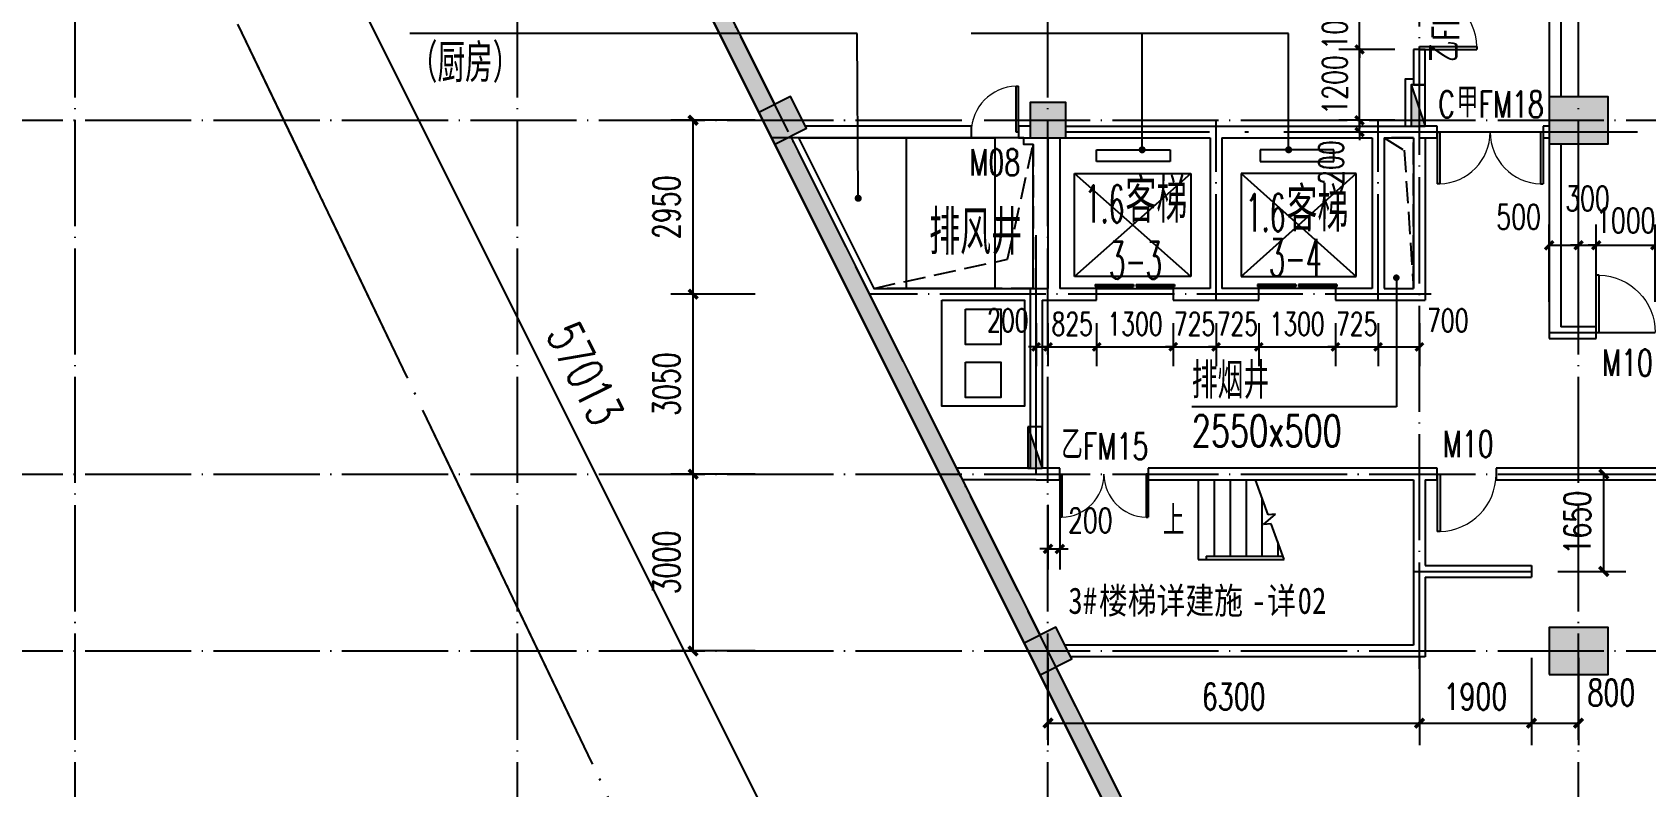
# Model space of a CAD drawing. Extents: x 246015 to 608740, y -108003 to 88400.
# Drawn here: x 299127 to 326492, y -31763 to -18969 of the extents above; entities that cross this region are included whole.
import ezdxf

# ---------------------------------------------------------------- set-up
doc = ezdxf.new("R2010")
doc.units = 0
doc.header["$LTSCALE"] = 3000
doc.header["$MEASUREMENT"] = 0
doc.header["$PDMODE"] = 1
doc.linetypes.add('DASH', pattern=[0.35, 0.25, -0.1])
doc.linetypes.add('DOTE', pattern=[2.42, 2, -0.2, 0.02, -0.2])
doc.layers.get('0').update_dxf_attribs({"linetype": 'CONTINUOUS'})
doc.layers.get('DEFPOINTS').update_dxf_attribs({"linetype": 'CONTINUOUS'})
for name, color, linetype in [('column', 9, 'CONTINUOUS'), ('DIM_LEAD', 3, 'CONTINUOUS'), ('DIM_SYMB', 3, 'CONTINUOUS'), ('dote', 1, 'DOTE'), ('PUB_DIM', 3, 'CONTINUOUS'), ('PUB_HATCH', 8, 'CONTINUOUS'), ('PUB_TEXT', 7, 'CONTINUOUS'), ('stair', 2, 'CONTINUOUS'), ('WALL', 9, 'CONTINUOUS'), ('WALL-1', 31, 'CONTINUOUS'), ('WINDOW', 4, 'CONTINUOUS'), ('WINDOW_TEXT', 7, 'CONTINUOUS'), ('楼板洞口', 4, 'CONTINUOUS'), ('消火栓', 6, 'CONTINUOUS'), ('集水坑', 2, 'CONTINUOUS')]:
    doc.layers.add(name, color=color, linetype=linetype)
doc.layers.add('红线', color=7, linetype='CONTINUOUS', true_color=0xe0150b)
doc.styles.add('-黑体', font='simhei.ttf', dxfattribs={"width": 0.8})
doc.styles.add('_TCH_DIM', font='SIMPLEX', dxfattribs={"bigfont": 'GBCBIG'})
doc.styles.add('_TCH_WINDOW', font='SIMPLEX', dxfattribs={"bigfont": 'GBCBIG'})
doc.styles.add('DIM_FONT', font='simplex.shx', dxfattribs={"width": 0.7, "bigfont": 'hztxt.shx'})
doc.dimstyles.new('DIMN130', dxfattribs={"dimscale": 1.3, "dimtxt": 300, "dimasz": 100, "dimexe": 250, "dimexo": 300, "dimgap": 150, "dimtad": 1, "dimdec": 0, "dimzin": 0, "dimdsep": 46, "dimtxsty": 'DIM_FONT', "dimblk": 'ARCHTICK', "dimcen": 0.09, "dimclrt": 7, "dimazin": 2, "dimtfac": 1, "dimtdec": 0, "dimtix": 1, "dimtmove": 2, "dimatfit": 3, "dimfxl": 0, "dimtolj": 1, "dimtzin": 0, "dimarcsym": 0})
doc.dimstyles.new('DIMN140', dxfattribs={"dimscale": 1.4, "dimtxt": 300, "dimasz": 100, "dimexe": 250, "dimexo": 300, "dimgap": 150, "dimtad": 1, "dimdec": 0, "dimzin": 0, "dimdsep": 46, "dimtxsty": 'DIM_FONT', "dimblk": 'ARCHTICK', "dimcen": 0.09, "dimclrt": 7, "dimazin": 2, "dimtfac": 1, "dimtdec": 0, "dimtix": 1, "dimtmove": 2, "dimatfit": 3, "dimfxl": 0, "dimtolj": 1, "dimtzin": 0, "dimarcsym": 0})
doc.dimstyles.new('DIMN150', dxfattribs={"dimscale": 1.5, "dimtxt": 300, "dimasz": 100, "dimexe": 250, "dimexo": 300, "dimgap": 150, "dimtad": 1, "dimdec": 0, "dimzin": 0, "dimdsep": 46, "dimtxsty": 'DIM_FONT', "dimblk": 'ARCHTICK', "dimcen": 0.09, "dimclrt": 7, "dimazin": 2, "dimtfac": 1, "dimtdec": 0, "dimtix": 1, "dimtmove": 2, "dimatfit": 3, "dimfxl": 0, "dimtolj": 1, "dimtzin": 0, "dimarcsym": 0})
doc.dimstyles.new('DIMN200', dxfattribs={"dimscale": 2, "dimtxt": 300, "dimasz": 100, "dimexe": 250, "dimexo": 300, "dimgap": 150, "dimtad": 1, "dimdec": 0, "dimzin": 0, "dimdsep": 46, "dimtxsty": 'DIM_FONT', "dimblk": 'ARCHTICK', "dimcen": 0.09, "dimclrt": 7, "dimazin": 2, "dimtfac": 1, "dimtdec": 0, "dimtix": 1, "dimtmove": 2, "dimatfit": 3, "dimfxl": 0, "dimtolj": 1, "dimtzin": 0, "dimarcsym": 0})

# ---------------------------------------------------------------- blocks, each defined once
blk = doc.blocks.new('jishuikeng1')
at = {"layer": '集水坑'}
for points in [[(0, 1800), (1400, 1800), (1400, 0), (0, 0)], [(400, 1650), (1000, 1650), (1000, 1050), (400, 1050)], [(400, 750), (1000, 750), (1000, 150), (400, 150)]]:
    blk.add_lwpolyline(points, close=True, dxfattribs=at)
blk = doc.blocks.new('_ARCHTICK')
at = {"color": 0, "linetype": 'ByBlock', "const_width": 0.4}
blk.add_lwpolyline([(-0.5, -0.5), (0.5, 0.5)], dxfattribs=at)
blk = doc.blocks.new('*D276')
at = {"layer": 'DEFPOINTS', "color": 0}
for p in [(316354, -26561), (316554, -26561), (316554, -27730)]:
    blk.add_point(p, dxfattribs=at)
at = {"layer": 'PUB_DIM', "color": 0, "lineweight": -2}
for p, q in [((316354, -26981), (316354, -28080)), ((316554, -26981), (316554, -28080)), ((316354, -27730), (316214, -27730)), ((316354, -27730), (316554, -27730)), ((316554, -27730), (316694, -27730))]:
    blk.add_line(p, q, dxfattribs=at)
at = {"layer": 'PUB_DIM', "color": 0, "lineweight": -2, "xscale": 140, "yscale": 140, "zscale": 140}
blk.add_blockref('_ARCHTICK', (316354, -27730), dxfattribs=at)
at = {"layer": 'PUB_DIM', "color": 0, "lineweight": -2, "xscale": 140, "yscale": 140, "zscale": 140, "rotation": 180}
blk.add_blockref('_ARCHTICK', (316554, -27730), dxfattribs=at)
at = {"layer": 'PUB_DIM', "color": 7, "insert": (317072, -27247), "char_height": 420, "attachment_point": 5, "style": 'DIM_FONT'}
blk.add_mtext('\\A1;200', dxfattribs=at)
blk = doc.blocks.new('*D317')
at = {"layer": 'DEFPOINTS', "color": 0}
for p in [(321638, -20461), (322654, -20461), (322654, -20661)]:
    blk.add_point(p, dxfattribs=at)
at = {"layer": 'PUB_DIM', "color": 0, "lineweight": -2}
for p, q in [((322234, -20461), (321288, -20461)), ((321638, -20461), (321638, -20321)), ((321638, -20661), (321638, -20461)), ((322234, -20661), (321288, -20661)), ((321638, -20661), (321638, -20801))]:
    blk.add_line(p, q, dxfattribs=at)
at = {"layer": 'PUB_DIM', "color": 0, "lineweight": -2, "xscale": 140, "yscale": 140, "zscale": 140}
for p, rotation in [((321638, -20461), 270), ((321638, -20661), 90)]:
    blk.add_blockref('_ARCHTICK', p, dxfattribs=dict(at, rotation=rotation))
at = {"layer": 'PUB_DIM', "color": 7, "insert": (321155, -21179), "char_height": 420, "attachment_point": 5, "rotation": 90, "style": 'DIM_FONT'}
blk.add_mtext('\\A1;200', dxfattribs=at)
blk = doc.blocks.new('*D318')
at = {"layer": 'DEFPOINTS', "color": 0}
for p in [(321638, -19261), (322654, -19261), (322654, -20461)]:
    blk.add_point(p, dxfattribs=at)
at = {"layer": 'PUB_DIM', "color": 0, "lineweight": -2}
for p, q in [((321638, -19261), (321638, -19121)), ((322234, -19261), (321288, -19261)), ((321638, -20461), (321638, -19261)), ((322234, -20461), (321288, -20461)), ((321638, -20461), (321638, -20601))]:
    blk.add_line(p, q, dxfattribs=at)
at = {"layer": 'PUB_DIM', "color": 0, "lineweight": -2, "xscale": 140, "yscale": 140, "zscale": 140}
for p, rotation in [((321638, -19261), 270), ((321638, -20461), 90)]:
    blk.add_blockref('_ARCHTICK', p, dxfattribs=dict(at, rotation=rotation))
at = {"layer": 'PUB_DIM', "color": 7, "insert": (321218, -19861), "char_height": 420, "attachment_point": 5, "rotation": 90, "style": 'DIM_FONT'}
blk.add_mtext('\\A1;1200', dxfattribs=at)
blk = doc.blocks.new('*D319')
at = {"layer": 'DEFPOINTS', "color": 0}
for p in [(321638, -18261), (322654, -18261), (322654, -19261)]:
    blk.add_point(p, dxfattribs=at)
at = {"layer": 'PUB_DIM', "color": 0, "lineweight": -2}
for p, q in [((322234, -18261), (321288, -18261)), ((321638, -18261), (321638, -18121)), ((321638, -19261), (321638, -18261)), ((322234, -19261), (321288, -19261)), ((321638, -19261), (321638, -19401))]:
    blk.add_line(p, q, dxfattribs=at)
at = {"layer": 'PUB_DIM', "color": 0, "lineweight": -2, "xscale": 140, "yscale": 140, "zscale": 140}
for p, rotation in [((321638, -18261), 270), ((321638, -19261), 90)]:
    blk.add_blockref('_ARCHTICK', p, dxfattribs=dict(at, rotation=rotation))
at = {"layer": 'PUB_DIM', "color": 7, "insert": (321218, -18761), "char_height": 420, "attachment_point": 5, "rotation": 90, "style": 'DIM_FONT'}
blk.add_mtext('\\A1;1000', dxfattribs=at)
blk = doc.blocks.new('*D461')
at = {"layer": 'DEFPOINTS', "color": 0}
for p in [(298395, 2059), (323892, -48935), (320714, -50524)]:
    blk.add_point(p, dxfattribs=at)
at = {"layer": 'PUB_DIM', "color": 0, "lineweight": -2}
for p, q in [((297859, 1791), (294770, 247)), ((295217, 470), (320714, -50524)), ((323356, -49203), (320267, -50747))]:
    blk.add_line(p, q, dxfattribs=at)
at = {"layer": 'PUB_DIM', "color": 0, "lineweight": -2, "xscale": 200, "yscale": 200, "zscale": 200}
for p, rotation in [((295217, 470), 116.5650511717847), ((320714, -50524), 296.5650511717847)]:
    blk.add_blockref('_ARCHTICK', p, dxfattribs=dict(at, rotation=rotation))
at = {"layer": 'PUB_DIM', "color": 7, "insert": (308502, -24758), "char_height": 600, "attachment_point": 5, "rotation": 296.5651, "style": 'DIM_FONT'}
blk.add_mtext('\\A1;57013', dxfattribs=at)
blk = doc.blocks.new('*D503')
at = {"layer": 'DEFPOINTS', "color": 0}
for p in [(326654, -22581), (325654, -23961), (326654, -23961)]:
    blk.add_point(p, dxfattribs=at)
at = {"layer": 'PUB_DIM', "color": 0, "lineweight": -2}
for p, q in [((325654, -23541), (325654, -22231)), ((326654, -23541), (326654, -22231)), ((325654, -22581), (325514, -22581)), ((325654, -22581), (326654, -22581)), ((326654, -22581), (326794, -22581))]:
    blk.add_line(p, q, dxfattribs=at)
at = {"layer": 'PUB_DIM', "color": 0, "lineweight": -2, "xscale": 140, "yscale": 140, "zscale": 140}
blk.add_blockref('_ARCHTICK', (325654, -22581), dxfattribs=at)
at = {"layer": 'PUB_DIM', "color": 0, "lineweight": -2, "xscale": 140, "yscale": 140, "zscale": 140, "rotation": 180}
blk.add_blockref('_ARCHTICK', (326654, -22581), dxfattribs=at)
at = {"layer": 'PUB_DIM', "color": 7, "insert": (326154, -22161), "char_height": 420, "attachment_point": 5, "style": 'DIM_FONT'}
blk.add_mtext('\\A1;1000', dxfattribs=at)
blk = doc.blocks.new('*D504')
at = {"layer": 'DEFPOINTS', "color": 0}
for p in [(325654, -22581), (325354, -23961), (325654, -23961)]:
    blk.add_point(p, dxfattribs=at)
at = {"layer": 'PUB_DIM', "color": 0, "lineweight": -2}
for p, q in [((325354, -23541), (325354, -22231)), ((325654, -23541), (325654, -22231)), ((325354, -22581), (325214, -22581)), ((325354, -22581), (325654, -22581)), ((325654, -22581), (325794, -22581))]:
    blk.add_line(p, q, dxfattribs=at)
at = {"layer": 'PUB_DIM', "color": 0, "lineweight": -2, "xscale": 140, "yscale": 140, "zscale": 140}
blk.add_blockref('_ARCHTICK', (325354, -22581), dxfattribs=at)
at = {"layer": 'PUB_DIM', "color": 0, "lineweight": -2, "xscale": 140, "yscale": 140, "zscale": 140, "rotation": 180}
blk.add_blockref('_ARCHTICK', (325654, -22581), dxfattribs=at)
at = {"layer": 'PUB_DIM', "color": 7, "insert": (325504, -21787), "char_height": 420, "attachment_point": 5, "style": 'DIM_FONT'}
blk.add_mtext('\\A1;300', dxfattribs=at)
blk = doc.blocks.new('*D505')
at = {"layer": 'DEFPOINTS', "color": 0}
for p in [(325354, -22581), (324854, -23961), (325354, -23961)]:
    blk.add_point(p, dxfattribs=at)
at = {"layer": 'PUB_DIM', "color": 0, "lineweight": -2}
for p, q in [((324854, -23541), (324854, -22231)), ((325354, -23541), (325354, -22231)), ((324854, -22581), (325354, -22581))]:
    blk.add_line(p, q, dxfattribs=at)
at = {"layer": 'PUB_DIM', "color": 0, "lineweight": -2, "xscale": 140, "yscale": 140, "zscale": 140, "rotation": 180}
blk.add_blockref('_ARCHTICK', (324854, -22581), dxfattribs=at)
at = {"layer": 'PUB_DIM', "color": 0, "lineweight": -2, "xscale": 140, "yscale": 140, "zscale": 140}
blk.add_blockref('_ARCHTICK', (325354, -22581), dxfattribs=at)
at = {"layer": 'PUB_DIM', "color": 7, "insert": (324336, -22098), "char_height": 420, "attachment_point": 5, "style": 'DIM_FONT'}
blk.add_mtext('\\A1;500', dxfattribs=at)
blk = doc.blocks.new('*D806')
at = {"layer": 'DEFPOINTS', "color": 0}
for p in [(324554, -26461), (325781, -26461), (324554, -28111)]:
    blk.add_point(p, dxfattribs=at)
at = {"layer": 'PUB_DIM', "color": 0, "lineweight": -2}
for p, q in [((325004, -26461), (326156, -26461)), ((325781, -28111), (325781, -26461)), ((325004, -28111), (326156, -28111))]:
    blk.add_line(p, q, dxfattribs=at)
at = {"layer": 'PUB_DIM', "color": 0, "lineweight": -2, "xscale": 150, "yscale": 150, "zscale": 150}
for p, rotation in [((325781, -26461), 90), ((325781, -28111), 270)]:
    blk.add_blockref('_ARCHTICK', p, dxfattribs=dict(at, rotation=rotation))
at = {"layer": 'PUB_DIM', "color": 7, "insert": (325331, -27286), "char_height": 450, "attachment_point": 5, "rotation": 90, "style": 'DIM_FONT'}
blk.add_mtext('\\A1;1650', dxfattribs=at)
blk = doc.blocks.new('*D812')
at = {"layer": 'DEFPOINTS', "color": 0}
for p in [(310335, -20461), (311835, -20461), (311835, -23411)]:
    blk.add_point(p, dxfattribs=at)
at = {"layer": 'PUB_DIM', "color": 0, "lineweight": -2}
for p, q in [((311385, -20461), (309960, -20461)), ((310335, -23411), (310335, -20461)), ((311385, -23411), (309960, -23411))]:
    blk.add_line(p, q, dxfattribs=at)
at = {"layer": 'PUB_DIM', "color": 0, "lineweight": -2, "xscale": 150, "yscale": 150, "zscale": 150}
for p, rotation in [((310335, -20461), 90), ((310335, -23411), 270)]:
    blk.add_blockref('_ARCHTICK', p, dxfattribs=dict(at, rotation=rotation))
at = {"layer": 'PUB_DIM', "color": 7, "insert": (309885, -21936), "char_height": 450, "attachment_point": 5, "rotation": 90, "style": 'DIM_FONT'}
blk.add_mtext('\\A1;2950', dxfattribs=at)
blk = doc.blocks.new('*D813')
at = {"layer": 'DEFPOINTS', "color": 0}
for p in [(310335, -23411), (311835, -23411), (311835, -26461)]:
    blk.add_point(p, dxfattribs=at)
at = {"layer": 'PUB_DIM', "color": 0, "lineweight": -2}
for p, q in [((311385, -23411), (309960, -23411)), ((310335, -26461), (310335, -23411)), ((311385, -26461), (309960, -26461))]:
    blk.add_line(p, q, dxfattribs=at)
at = {"layer": 'PUB_DIM', "color": 0, "lineweight": -2, "xscale": 150, "yscale": 150, "zscale": 150}
for p, rotation in [((310335, -23411), 90), ((310335, -26461), 270)]:
    blk.add_blockref('_ARCHTICK', p, dxfattribs=dict(at, rotation=rotation))
at = {"layer": 'PUB_DIM', "color": 7, "insert": (309885, -24936), "char_height": 450, "attachment_point": 5, "rotation": 90, "style": 'DIM_FONT'}
blk.add_mtext('\\A1;3050', dxfattribs=at)
blk = doc.blocks.new('*D814')
at = {"layer": 'DEFPOINTS', "color": 0}
for p in [(310335, -26461), (311835, -26461), (311835, -29461)]:
    blk.add_point(p, dxfattribs=at)
at = {"layer": 'PUB_DIM', "color": 0, "lineweight": -2}
for p, q in [((311385, -26461), (309960, -26461)), ((310335, -29461), (310335, -26461)), ((311385, -29461), (309960, -29461))]:
    blk.add_line(p, q, dxfattribs=at)
at = {"layer": 'PUB_DIM', "color": 0, "lineweight": -2, "xscale": 150, "yscale": 150, "zscale": 150}
for p, rotation in [((310335, -26461), 90), ((310335, -29461), 270)]:
    blk.add_blockref('_ARCHTICK', p, dxfattribs=dict(at, rotation=rotation))
at = {"layer": 'PUB_DIM', "color": 7, "insert": (309885, -27961), "char_height": 450, "attachment_point": 5, "rotation": 90, "style": 'DIM_FONT'}
blk.add_mtext('\\A1;3000', dxfattribs=at)
blk = doc.blocks.new('*D868')
at = {"layer": 'DEFPOINTS', "color": 0}
for p in [(321954, -23511), (322654, -23511), (322654, -24304)]:
    blk.add_point(p, dxfattribs=at)
at = {"layer": 'PUB_DIM', "color": 0, "lineweight": -2}
for p, q in [((321954, -23901), (321954, -24629)), ((322654, -23901), (322654, -24629)), ((321954, -24304), (322654, -24304))]:
    blk.add_line(p, q, dxfattribs=at)
at = {"layer": 'PUB_DIM', "color": 0, "lineweight": -2, "xscale": 130, "yscale": 130, "zscale": 130, "rotation": 180}
blk.add_blockref('_ARCHTICK', (321954, -24304), dxfattribs=at)
at = {"layer": 'PUB_DIM', "color": 0, "lineweight": -2, "xscale": 130, "yscale": 130, "zscale": 130}
blk.add_blockref('_ARCHTICK', (322654, -24304), dxfattribs=at)
at = {"layer": 'PUB_DIM', "color": 7, "insert": (323135, -23856), "char_height": 390, "attachment_point": 5, "style": 'DIM_FONT'}
blk.add_mtext('\\A1;700', dxfattribs=at)
blk = doc.blocks.new('*D869')
at = {"layer": 'DEFPOINTS', "color": 0}
for p in [(321229, -23511), (321954, -23511), (321954, -24304)]:
    blk.add_point(p, dxfattribs=at)
at = {"layer": 'PUB_DIM', "color": 0, "lineweight": -2}
for p, q in [((321229, -23901), (321229, -24629)), ((321954, -23901), (321954, -24629)), ((321229, -24304), (321099, -24304)), ((321229, -24304), (321954, -24304)), ((321954, -24304), (322084, -24304))]:
    blk.add_line(p, q, dxfattribs=at)
at = {"layer": 'PUB_DIM', "color": 0, "lineweight": -2, "xscale": 130, "yscale": 130, "zscale": 130}
blk.add_blockref('_ARCHTICK', (321229, -24304), dxfattribs=at)
at = {"layer": 'PUB_DIM', "color": 0, "lineweight": -2, "xscale": 130, "yscale": 130, "zscale": 130, "rotation": 180}
blk.add_blockref('_ARCHTICK', (321954, -24304), dxfattribs=at)
at = {"layer": 'PUB_DIM', "color": 7, "insert": (321591, -23914), "char_height": 390, "attachment_point": 5, "style": 'DIM_FONT'}
blk.add_mtext('\\A1;725', dxfattribs=at)
blk = doc.blocks.new('*D870')
at = {"layer": 'DEFPOINTS', "color": 0}
for p in [(319929, -23511), (321229, -23511), (321229, -24304)]:
    blk.add_point(p, dxfattribs=at)
at = {"layer": 'PUB_DIM', "color": 0, "lineweight": -2}
for p, q in [((319929, -23901), (319929, -24629)), ((321229, -23901), (321229, -24629)), ((319929, -24304), (321229, -24304))]:
    blk.add_line(p, q, dxfattribs=at)
at = {"layer": 'PUB_DIM', "color": 0, "lineweight": -2, "xscale": 130, "yscale": 130, "zscale": 130, "rotation": 180}
blk.add_blockref('_ARCHTICK', (319929, -24304), dxfattribs=at)
at = {"layer": 'PUB_DIM', "color": 0, "lineweight": -2, "xscale": 130, "yscale": 130, "zscale": 130}
blk.add_blockref('_ARCHTICK', (321229, -24304), dxfattribs=at)
at = {"layer": 'PUB_DIM', "color": 7, "insert": (320579, -23914), "char_height": 390, "attachment_point": 5, "style": 'DIM_FONT'}
blk.add_mtext('\\A1;1300', dxfattribs=at)
blk = doc.blocks.new('*D871')
at = {"layer": 'DEFPOINTS', "color": 0}
for p in [(319204, -23511), (319929, -23511), (319929, -24304)]:
    blk.add_point(p, dxfattribs=at)
at = {"layer": 'PUB_DIM', "color": 0, "lineweight": -2}
for p, q in [((319204, -23901), (319204, -24629)), ((319929, -23901), (319929, -24629)), ((319204, -24304), (319074, -24304)), ((319204, -24304), (319929, -24304)), ((319929, -24304), (320059, -24304))]:
    blk.add_line(p, q, dxfattribs=at)
at = {"layer": 'PUB_DIM', "color": 0, "lineweight": -2, "xscale": 130, "yscale": 130, "zscale": 130}
blk.add_blockref('_ARCHTICK', (319204, -24304), dxfattribs=at)
at = {"layer": 'PUB_DIM', "color": 0, "lineweight": -2, "xscale": 130, "yscale": 130, "zscale": 130, "rotation": 180}
blk.add_blockref('_ARCHTICK', (319929, -24304), dxfattribs=at)
at = {"layer": 'PUB_DIM', "color": 7, "insert": (319566, -23914), "char_height": 390, "attachment_point": 5, "style": 'DIM_FONT'}
blk.add_mtext('\\A1;725', dxfattribs=at)
blk = doc.blocks.new('*D872')
at = {"layer": 'DEFPOINTS', "color": 0}
for p in [(318479, -23511), (319204, -23511), (319204, -24304)]:
    blk.add_point(p, dxfattribs=at)
at = {"layer": 'PUB_DIM', "color": 0, "lineweight": -2}
for p, q in [((318479, -23901), (318479, -24629)), ((319204, -23901), (319204, -24629)), ((318479, -24304), (318349, -24304)), ((318479, -24304), (319204, -24304)), ((319204, -24304), (319334, -24304))]:
    blk.add_line(p, q, dxfattribs=at)
at = {"layer": 'PUB_DIM', "color": 0, "lineweight": -2, "xscale": 130, "yscale": 130, "zscale": 130}
blk.add_blockref('_ARCHTICK', (318479, -24304), dxfattribs=at)
at = {"layer": 'PUB_DIM', "color": 0, "lineweight": -2, "xscale": 130, "yscale": 130, "zscale": 130, "rotation": 180}
blk.add_blockref('_ARCHTICK', (319204, -24304), dxfattribs=at)
at = {"layer": 'PUB_DIM', "color": 7, "insert": (318841, -23914), "char_height": 390, "attachment_point": 5, "style": 'DIM_FONT'}
blk.add_mtext('\\A1;725', dxfattribs=at)
blk = doc.blocks.new('*D873')
at = {"layer": 'DEFPOINTS', "color": 0}
for p in [(317179, -23511), (318479, -23511), (318479, -24304)]:
    blk.add_point(p, dxfattribs=at)
at = {"layer": 'PUB_DIM', "color": 0, "lineweight": -2}
for p, q in [((317179, -23901), (317179, -24629)), ((318479, -23901), (318479, -24629)), ((317179, -24304), (318479, -24304))]:
    blk.add_line(p, q, dxfattribs=at)
at = {"layer": 'PUB_DIM', "color": 0, "lineweight": -2, "xscale": 130, "yscale": 130, "zscale": 130, "rotation": 180}
blk.add_blockref('_ARCHTICK', (317179, -24304), dxfattribs=at)
at = {"layer": 'PUB_DIM', "color": 0, "lineweight": -2, "xscale": 130, "yscale": 130, "zscale": 130}
blk.add_blockref('_ARCHTICK', (318479, -24304), dxfattribs=at)
at = {"layer": 'PUB_DIM', "color": 7, "insert": (317829, -23914), "char_height": 390, "attachment_point": 5, "style": 'DIM_FONT'}
blk.add_mtext('\\A1;1300', dxfattribs=at)
blk = doc.blocks.new('*D874')
at = {"layer": 'DEFPOINTS', "color": 0}
for p in [(316354, -23511), (317179, -23511), (317179, -24304)]:
    blk.add_point(p, dxfattribs=at)
at = {"layer": 'PUB_DIM', "color": 0, "lineweight": -2}
for p, q in [((316354, -23901), (316354, -24629)), ((317179, -23901), (317179, -24629)), ((316354, -24304), (316224, -24304)), ((316354, -24304), (317179, -24304)), ((317179, -24304), (317309, -24304))]:
    blk.add_line(p, q, dxfattribs=at)
at = {"layer": 'PUB_DIM', "color": 0, "lineweight": -2, "xscale": 130, "yscale": 130, "zscale": 130}
blk.add_blockref('_ARCHTICK', (316354, -24304), dxfattribs=at)
at = {"layer": 'PUB_DIM', "color": 0, "lineweight": -2, "xscale": 130, "yscale": 130, "zscale": 130, "rotation": 180}
blk.add_blockref('_ARCHTICK', (317179, -24304), dxfattribs=at)
at = {"layer": 'PUB_DIM', "color": 7, "insert": (316766, -23914), "char_height": 390, "attachment_point": 5, "style": 'DIM_FONT'}
blk.add_mtext('\\A1;825', dxfattribs=at)
blk = doc.blocks.new('*D875')
at = {"layer": 'DEFPOINTS', "color": 0}
for p in [(316154, -23511), (316354, -23511), (316354, -24304)]:
    blk.add_point(p, dxfattribs=at)
at = {"layer": 'PUB_DIM', "color": 0, "lineweight": -2}
for p, q in [((316154, -23901), (316154, -24629)), ((316354, -23901), (316354, -24629)), ((316154, -24304), (316024, -24304)), ((316154, -24304), (316354, -24304)), ((316354, -24304), (316484, -24304))]:
    blk.add_line(p, q, dxfattribs=at)
at = {"layer": 'PUB_DIM', "color": 0, "lineweight": -2, "xscale": 130, "yscale": 130, "zscale": 130}
blk.add_blockref('_ARCHTICK', (316154, -24304), dxfattribs=at)
at = {"layer": 'PUB_DIM', "color": 0, "lineweight": -2, "xscale": 130, "yscale": 130, "zscale": 130, "rotation": 180}
blk.add_blockref('_ARCHTICK', (316354, -24304), dxfattribs=at)
at = {"layer": 'PUB_DIM', "color": 7, "insert": (315673, -23856), "char_height": 390, "attachment_point": 5, "style": 'DIM_FONT'}
blk.add_mtext('\\A1;200', dxfattribs=at)
blk = doc.blocks.new('*D954')
at = {"layer": 'DEFPOINTS', "color": 0}
for p in [(316354, -29126), (322654, -29126), (322654, -30685)]:
    blk.add_point(p, dxfattribs=at)
at = {"layer": 'PUB_DIM', "color": 0, "lineweight": -2}
for p, q in [((316354, -29576), (316354, -31060)), ((322654, -29576), (322654, -31060)), ((316354, -30685), (322654, -30685))]:
    blk.add_line(p, q, dxfattribs=at)
at = {"layer": 'PUB_DIM', "color": 0, "lineweight": -2, "xscale": 150, "yscale": 150, "zscale": 150, "rotation": 180}
blk.add_blockref('_ARCHTICK', (316354, -30685), dxfattribs=at)
at = {"layer": 'PUB_DIM', "color": 0, "lineweight": -2, "xscale": 150, "yscale": 150, "zscale": 150}
blk.add_blockref('_ARCHTICK', (322654, -30685), dxfattribs=at)
at = {"layer": 'PUB_DIM', "color": 7, "insert": (319504, -30235), "char_height": 450, "attachment_point": 5, "style": 'DIM_FONT'}
blk.add_mtext('\\A1;6300', dxfattribs=at)
blk = doc.blocks.new('*D955')
at = {"layer": 'DEFPOINTS', "color": 0}
for p in [(322654, -29126), (324554, -29126), (324554, -30685)]:
    blk.add_point(p, dxfattribs=at)
at = {"layer": 'PUB_DIM', "color": 0, "lineweight": -2}
for p, q in [((322654, -29576), (322654, -31060)), ((324554, -29576), (324554, -31060)), ((322654, -30685), (324554, -30685))]:
    blk.add_line(p, q, dxfattribs=at)
at = {"layer": 'PUB_DIM', "color": 0, "lineweight": -2, "xscale": 150, "yscale": 150, "zscale": 150, "rotation": 180}
blk.add_blockref('_ARCHTICK', (322654, -30685), dxfattribs=at)
at = {"layer": 'PUB_DIM', "color": 0, "lineweight": -2, "xscale": 150, "yscale": 150, "zscale": 150}
blk.add_blockref('_ARCHTICK', (324554, -30685), dxfattribs=at)
at = {"layer": 'PUB_DIM', "color": 7, "insert": (323604, -30235), "char_height": 450, "attachment_point": 5, "style": 'DIM_FONT'}
blk.add_mtext('\\A1;1900', dxfattribs=at)
blk = doc.blocks.new('*D956')
at = {"layer": 'DEFPOINTS', "color": 0}
for p in [(324554, -29126), (325354, -29126), (325354, -30685)]:
    blk.add_point(p, dxfattribs=at)
at = {"layer": 'PUB_DIM', "color": 0, "lineweight": -2}
for p, q in [((324554, -29576), (324554, -31060)), ((325354, -29576), (325354, -31060)), ((324554, -30685), (325354, -30685))]:
    blk.add_line(p, q, dxfattribs=at)
at = {"layer": 'PUB_DIM', "color": 0, "lineweight": -2, "xscale": 150, "yscale": 150, "zscale": 150, "rotation": 180}
blk.add_blockref('_ARCHTICK', (324554, -30685), dxfattribs=at)
at = {"layer": 'PUB_DIM', "color": 0, "lineweight": -2, "xscale": 150, "yscale": 150, "zscale": 150}
blk.add_blockref('_ARCHTICK', (325354, -30685), dxfattribs=at)
at = {"layer": 'PUB_DIM', "color": 7, "insert": (325909, -30168), "char_height": 450, "attachment_point": 5, "style": 'DIM_FONT'}
blk.add_mtext('\\A1;800', dxfattribs=at)
blk = doc.blocks.new('_FZH')
blk.add_lwpolyline([(-0.5, -0.5), (0.5, -0.5), (0.5, 0.5), (-0.5, 0.5)], close=True)
at = {"layer": 'PUB_HATCH'}
blk.add_solid([(-0.5, -0.5), (0.5, -0.5), (-0.5, 0.5), (0.5, 0.5)], dxfattribs=at)
blk = doc.blocks.new('$TCHSYS$LDOR22D')
for p, q in [((-0.517, 0.833), (-0.017, 0.833)), ((-0.517, 0.833), (-0.517, 0.667)), ((-0.517, 0.667), (-0.017, 0.667)), ((-0.017, 0.833), (-0.017, 0.667)), ((0.017, 0.833), (0.017, 0.667)), ((0.017, 0.833), (0.517, 0.833)), ((0.017, 0.667), (0.517, 0.667)), ((0.517, 0.833), (0.517, 0.667)), ((-0.5, 0.5), (0.5, 0.5))]:
    blk.add_line(p, q)
blk = doc.blocks.new('$DorLib2D$00000002')
for p, q in [((-0.5, 0), (-0.5, 0.4875)), ((-0.475, 0.4875), (-0.5, 0.4875)), ((-0.475, 0), (-0.475, 0.4875)), ((0.475, 0), (0.475, 0.4875)), ((0.475, 0.4875), (0.5, 0.4875)), ((0.5, 0), (0.5, 0.4875)), ((-0.5, 0), (-0.475, 0)), ((0.5, 0), (0.475, 0))]:
    blk.add_line(p, q)
at = {"lineweight": 13}
for centre, start, end in [((-0.4875, 0), 0, 88.53072), ((0.4875, 0), 91.46928, 180)]:
    blk.add_arc(centre, 0.4875, start, end, dxfattribs=at)
blk = doc.blocks.new('$DorLib2D$00000001')
for p, q in [((0.45, 0.975), (0.5, 0.975)), ((0.45, 0), (0.45, 0.975)), ((0.5, 0), (0.5, 0.975)), ((0.5, 0), (0.45, 0))]:
    blk.add_line(p, q)
at = {"lineweight": 13}
blk.add_arc((0.475, 0), 0.975, 91.4693, 180, dxfattribs=at)
blk = doc.blocks.new('$TwtSys$00000434')
for p, q in [((-0.5, 0.5), (-0.5, -0.5)), ((-0.5, -0.5), (0.5, 0.5)), ((0.5, 0.5), (-0.5, 0.5)), ((0.5, -0.5), (0.5, 0.5)), ((-0.5, -0.5), (0.5, -0.5))]:
    blk.add_line(p, q)
blk.add_solid([(0.5, -0.5), (0.5, 0.5), (-0.5, -0.5)])

msp = doc.modelspace()

# ---------------------------------------------------------------- hatches: boundary and pattern name
at = {"layer": 'PUB_HATCH'}
for points in [[(311451.4, -20327.2), (311719.7, -20193), (307488, -11729.7), (307219.7, -11863.9)], [(311853.9, -20461.4), (311585.5, -20595.5), (314540.8, -26506.1), (314809.1, -26371.9)], [(315951.4, -29327.2), (316219.7, -29193), (314809.1, -26371.9), (314540.8, -26506.1)], [(325592.6, -48419.9), (325516.7, -48457.8), (325248.4, -47921.2), (325516.7, -47787), (316353.9, -29461.4), (316085.5, -29595.5), (325560.9, -48546.2)]]:
    msp.add_hatch(color=256, dxfattribs=at).paths.add_polyline_path(points)

# ---------------------------------------------------------------- linework, layer by layer
at = {"layer": 'DIM_LEAD'}
for p, q in [((313119.8, -18990.6), (305530, -18990.6)), ((313135.3, -21783.5), (313119.8, -18990.6)), ((320435.4, -18990.6), (315052.6, -18990.6)), ((317951.5, -20961.4), (317951.5, -18990.6)), ((320435.4, -20961.4), (320435.4, -18990.6)), ((322262.3, -23131.5), (322262.3, -25319.8)), ((322262.3, -25319.8), (318792.9, -25319.8))]:
    msp.add_line(p, q, dxfattribs=at)
for points, const_width in [([(317951.5, -20991.4, 1), (317951.5, -20931.4, 1)], 60), ([(320435.4, -20991.4, 1), (320435.4, -20931.4, 1)], 60), ([(313135.4, -21813.5, 1), (313135.1, -21753.5, 1)], 60), ([(322262.3, -23103.5, 1), (322262.3, -23159.5, 1)], 56)]:
    msp.add_lwpolyline(points, format="xyb", close=True, dxfattribs=dict(at, const_width=const_width))
at = {"layer": 'DIM_SYMB'}
msp.add_lwpolyline([(318767.5, -27236.4, 0, 0, 0), (319532.5, -27236.4, 120, 0, 0), (319982.5, -27236.4, 0, 0, 0)], format="xyseb", dxfattribs=at)
at = {"layer": 'dote', "ltscale": 0.3}
for p, q in [((299853.9, -81061.4), (299853.9, 53538.6)), ((307353.9, -81061.4), (307353.9, 53538.6)), ((316353.9, -81061.4), (316353.9, 53538.6)), ((325353.9, -81061.4), (325353.9, 53538.6)), ((322653.9, -29761.4), (322653.9, 11038.6)), ((334353.9, -65461.4), (297470.6, 8305.2)), ((295667.9, -20461.4), (554353.9, -20461.4)), ((319203.9, -23511.4), (319203.9, -20461.4)), ((321953.9, -23511.4), (321953.9, -20461.4)), ((322853.9, -23411.4), (313328.9, -23411.4)), ((324853.9, -24061.4), (370753.9, -24061.4)), ((295667.9, -26461.4), (379353.9, -26461.4)), ((295667.9, -29461.4), (554353.9, -29461.4))]:
    msp.add_line(p, q, dxfattribs=at)
at = {"layer": 'dote'}
for p, q in [((326353.9, -20661.4), (316653.9, -20661.4)), ((316153.9, -26461.4), (316153.9, -22411.4)), ((322553.9, -28111.4), (324553.9, -28111.4))]:
    msp.add_line(p, q, dxfattribs=at)
at = {"layer": 'stair'}
for p, q in [((312124.7, -20761.4), (311668.5, -20761.4)), ((317178.9, -21161.4), (317178.9, -20961.4)), ((317178.9, -20961.4), (318428.9, -20961.4)), ((318428.9, -20961.4), (318428.9, -21161.4)), ((319953.9, -20961.4), (319953.9, -21161.4)), ((321203.9, -20961.4), (319953.9, -20961.4)), ((321203.9, -21161.4), (321203.9, -20961.4)), ((318428.9, -21161.4), (317178.9, -21161.4)), ((319953.9, -21161.4), (321203.9, -21161.4)), ((316803.9, -23111.4), (316803.9, -21361.4)), ((316803.9, -21361.4), (318778.9, -21361.4)), ((318778.9, -21361.4), (316803.9, -23111.4)), ((318778.9, -23111.4), (316803.9, -21361.4)), ((318778.9, -21361.4), (318778.9, -23111.4)), ((319628.9, -21361.4), (319628.9, -23111.4)), ((321578.9, -21361.4), (319628.9, -21361.4)), ((319628.9, -21361.4), (321578.9, -23111.4)), ((319628.9, -23111.4), (321578.9, -21361.4)), ((321578.9, -23111.4), (321578.9, -21361.4)), ((318778.9, -23111.4), (316803.9, -23111.4)), ((319628.9, -23111.4), (321578.9, -23111.4)), ((318902.5, -26561.4), (319874.5, -26561.4)), ((318902.5, -26561.4), (318902.5, -27911.4)), ((319172.5, -26561.4), (319172.5, -27851.4)), ((319442.5, -26561.4), (319442.5, -27851.4)), ((319712.5, -26561.4), (319712.5, -27851.4)), ((320087.1, -27151.8), (319874.5, -26561.4)), ((319982.5, -26861.4), (319982.5, -27851.4)), ((320006.6, -27313.4), (320213.3, -27141.2)), ((320141.2, -27302.1), (320006.6, -27313.4)), ((320213.3, -27141.2), (320087.1, -27151.8)), ((320360.5, -27911.4), (320141.2, -27302.1)), ((320252.5, -27611.4), (320252.5, -27851.4)), ((318902.5, -27911.4), (319037.5, -27911.4)), ((319037.5, -27851.4), (320338.9, -27851.4)), ((319037.5, -27851.4), (319037.5, -27911.4)), ((319037.5, -27911.4), (320360.5, -27911.4)), ((319037.5, -27911.4), (320360.5, -27911.4))]:
    msp.add_line(p, q, dxfattribs=at)
msp.add_lwpolyline([(299553.9, 3467.8), (299553.9, 28838.6), (316453.9, 28838.6), (316453.9, 27409.7), (323493.1, 28025.5), (322800.2, 35945.3, -0.0349916), (393128.8, 42129.1), (393066.7, 42838.6), (467189.2, 42838.6), (467163, 42538.6), (467127.7, 42135.3, -0.0358539), (537955.2, 35916.1), (536854.9, 23339.1), (538648, 23182.2), (537798.3, 13438.6), (553653.9, 13438.6), (553653.9, -20761.4), (454653.9, -20761.4), (454653.9, -29761.4), (393186.2, -29761.4), (325560.9, -48546.2), (299553.9, 3467.8)], format="xyb", close=True, dxfattribs=at)
at = {"layer": 'WALL'}
for p, q in [((307488, -11729.7), (311719.7, -20193)), ((307219.7, -11863.9), (311451.4, -20327.2)), ((324853.9, -11861.4), (324853.9, -20061.4)), ((325053.9, -11861.4), (325053.9, -20061.4)), ((322753.9, -19261.4), (322553.9, -19261.4)), ((322553.9, -19261.4), (322553.9, -19861.4)), ((322753.9, -19861.4), (322753.9, -19261.4)), ((322553.9, -19861.4), (322753.9, -19861.4)), ((311988, -20729.7), (314809.1, -26371.9)), ((312124.7, -20761.4), (315053.9, -20761.4)), ((315053.9, -20561.4), (312239.3, -20561.4)), ((315053.9, -20761.4), (315053.9, -20561.4)), ((316053.9, -20561.4), (315853.9, -20561.4)), ((315853.9, -20561.4), (315853.9, -20761.4)), ((315853.9, -20761.4), (316053.9, -20761.4)), ((316353.9, -20761.4), (316353.9, -23311.4)), ((316553.9, -20761.4), (316553.9, -23311.4)), ((316653.9, -20561.4), (319203.9, -20561.4)), ((316653.9, -20761.4), (319103.9, -20761.4)), ((319103.9, -20761.4), (319103.9, -23311.4)), ((319203.9, -20561.4), (321953.9, -20561.4)), ((319303.9, -20761.4), (319303.9, -23311.4)), ((319303.9, -20761.4), (321853.9, -20761.4)), ((321853.9, -20761.4), (321853.9, -23311.4)), ((321953.9, -20561.4), (322653.9, -20561.4)), ((322053.9, -20761.4), (322053.9, -23311.4)), ((322053.9, -20761.4), (322553.9, -20761.4)), ((322553.9, -20761.4), (322553.9, -23311.4)), ((322953.9, -20561.4), (322653.9, -20561.4)), ((322653.9, -20761.4), (322953.9, -20761.4)), ((322753.9, -20761.4), (322753.9, -23511.4)), ((322953.9, -20761.4), (322953.9, -20561.4)), ((324853.9, -20561.4), (324753.9, -20561.4)), ((324753.9, -20561.4), (324753.9, -20761.4)), ((324753.9, -20761.4), (324853.9, -20761.4)), ((311719.7, -20863.9), (314540.8, -26506.1)), ((324853.9, -20861.4), (324853.9, -24161.4)), ((325053.9, -20861.4), (325053.9, -23961.4)), ((316053.9, -23311.4), (316053.9, -26361.4)), ((316053.9, -23311.4), (316353.9, -23311.4)), ((316253.9, -23511.4), (316253.9, -26361.4)), ((316253.9, -23511.4), (316453.9, -23511.4)), ((316453.9, -23511.4), (317178.9, -23511.4)), ((317178.9, -23311.4), (316553.9, -23311.4)), ((317178.9, -23511.4), (317178.9, -23311.4)), ((319103.9, -23311.4), (318478.9, -23311.4)), ((318478.9, -23311.4), (318478.9, -23511.4)), ((318478.9, -23511.4), (319203.9, -23511.4)), ((319203.9, -23511.4), (319928.9, -23511.4)), ((319928.9, -23311.4), (319303.9, -23311.4)), ((319928.9, -23511.4), (319928.9, -23311.4)), ((321853.9, -23311.4), (321228.9, -23311.4)), ((321228.9, -23311.4), (321228.9, -23511.4)), ((321228.9, -23511.4), (321953.9, -23511.4)), ((321953.9, -23511.4), (322753.9, -23511.4)), ((322053.9, -23311.4), (322553.9, -23311.4)), ((325653.9, -23961.4), (325053.9, -23961.4)), ((325653.9, -24161.4), (325653.9, -23961.4)), ((324853.9, -24161.4), (325653.9, -24161.4)), ((314540.8, -26506.1), (315951.4, -29327.2)), ((316053.9, -26361.4), (314803.9, -26361.4)), ((314809.1, -26371.9), (316219.7, -29193)), ((316553.9, -26361.4), (316253.9, -26361.4)), ((316553.9, -26561.4), (316553.9, -26361.4)), ((322653.9, -26361.4), (318053.9, -26361.4)), ((318053.9, -26361.4), (318053.9, -26561.4)), ((322953.9, -26361.4), (322653.9, -26361.4)), ((322953.9, -26561.4), (322953.9, -26361.4)), ((333053.9, -26361.4), (323953.9, -26361.4)), ((323953.9, -26361.4), (323953.9, -26561.4)), ((316153.9, -26561.4), (314903.9, -26561.4)), ((316153.9, -26561.4), (316553.9, -26561.4)), ((318053.9, -26561.4), (322553.9, -26561.4)), ((322553.9, -26561.4), (322553.9, -28111.4)), ((322753.9, -26561.4), (322753.9, -28011.4)), ((322753.9, -26561.4), (322953.9, -26561.4)), ((323953.9, -26561.4), (333053.9, -26561.4)), ((322553.9, -28111.4), (322553.9, -29361.4)), ((322753.9, -28011.4), (324553.9, -28011.4)), ((324553.9, -28011.4), (324553.9, -28211.4)), ((322753.9, -28211.4), (324553.9, -28211.4)), ((322753.9, -28211.4), (322753.9, -29561.4)), ((322553.9, -29361.4), (316639.3, -29361.4)), ((316488, -29729.7), (325516.7, -47787)), ((322753.9, -29561.4), (316739.3, -29561.4)), ((316219.7, -29863.9), (325248.4, -47921.2))]:
    msp.add_line(p, q, dxfattribs=at)
at = {"layer": 'WALL-1'}
for points in [[(322553.9, -19761.4), (322413.9, -19761.4), (322413.9, -20561.4)], [(322553.9, -19861.4), (322513.9, -19861.4), (322513.9, -20561.4)]]:
    msp.add_lwpolyline(points, dxfattribs=at)
at = {"layer": '楼板洞口'}
msp.add_lwpolyline([(312124.7, -20761.4), (313397.9, -23311.4), (316103.9, -23311.4), (316103.9, -20869.7), (315945.5, -20869.7), (315945.5, -20761.4), (312124.7, -20761.4)], dxfattribs=at)
at = {"layer": '楼板洞口', "linetype": 'DASH', "ltscale": 0.5}
for points in [[(322053.9, -20761.4), (322395.2, -20968.6), (322553.9, -23311.4), (322553.9, -20761.4), (322053.9, -20761.4)], [(313397.9, -23311.4), (315669, -22817.4), (316103.9, -20869.7), (316103.9, -23311.4), (313397.9, -23311.4)]]:
    msp.add_lwpolyline(points, dxfattribs=at)
at = {"layer": '红线', "linetype": 'DOTE'}
msp.add_lwpolyline([(321625.8, 41313.5), (283782, 20451.8), (327022.4, -69761.6, -0.1186699), (571935, -34205), (582107, -28597.6), (543576.1, 41298.8, 0.0913964), (321625.8, 41313.5)], format="xyb", dxfattribs=at)
at = {"layer": '红线', "color": 31, "linetype": 'DOTE', "ltscale": 0.5}
msp.add_lwpolyline([(321625.8, 41313.5), (283782, 20451.8), (327022.4, -69761.6, -0.1186699), (571935, -34205), (582107, -28597.6), (543576.1, 41298.8, 0.0913964), (321625.8, 41313.5)], format="xyb", dxfattribs=at)
at = {"layer": '集水坑'}
msp.add_lwpolyline([(313953.9, -20761.4), (315453.9, -20761.4), (315453.9, -23311.4), (313953.9, -23311.4)], close=True, dxfattribs=at)

# ---------------------------------------------------------------- block references
at = {"layer": 'column'}
for p, xscale, yscale, zscale, rotation in [((311853.9, -20461.4), 600.0000000005023, 600.0000000001379, 600.0000000001379, 26.56505117397571), ((325353.9, -20461.4), 1000, 800, 800, 359.9999999867596), ((316353.9, -29461.4), 600.0000000000857, 599.9999999999295, 599.9999999999295, 26.5650511739956), ((325353.9, -29461.4), 1000, 800, 800, 359.9999999867596)]:
    msp.add_blockref('_FZH', p, dxfattribs=dict(at, xscale=xscale, yscale=yscale, zscale=zscale, rotation=rotation))
at = {"layer": 'column', "xscale": 600, "yscale": 600, "zscale": 600}
msp.add_blockref('_FZH', (316353.9, -20461.4), dxfattribs=at)
at = {"layer": 'WINDOW'}
for name, p, xscale, yscale, zscale, rotation in [('$DorLib2D$00000001', (322653.9, -18761.4), 1000, 1000, 1000, 270), ('$DorLib2D$00000002', (323853.9, -20661.4), 1800, 1800, 1800, 179.9999999776327), ('$TCHSYS$LDOR22D', (317828.9, -23411.4), 1300, 200, 1300, 359.9999999874465), ('$TCHSYS$LDOR22D', (320578.9, -23411.4), -1300, 200, -1300, 359.99999998699), ('$DorLib2D$00000002', (317303.9, -26461.4), 1500, 1500, 1500, 179.9999999958791)]:
    msp.add_blockref(name, p, dxfattribs=dict(at, xscale=xscale, yscale=yscale, zscale=zscale, rotation=rotation))
ref = msp.add_blockref('$DorLib2D$00000001', (315453.9, -20661.4), dxfattribs=dict(at, xscale=800, yscale=800, zscale=800, rotation=359.9999999871072))
ref.add_attrib('A', 'M08', (315018.9, -21397), dxfattribs={"layer": 'WINDOW_TEXT', "height": 446.25, "style": '_TCH_WINDOW', "width": 0.705882})
ref = msp.add_blockref('$DorLib2D$00000001', (326153.9, -24061.4), dxfattribs=dict(at, xscale=1000, yscale=-1000, zscale=1000, rotation=179.9999999997897))
ref.add_attrib('A', 'M10', (325748.9, -24797), dxfattribs={"layer": 'WINDOW_TEXT', "height": 446.25, "rotation": 360, "style": '_TCH_WINDOW', "width": 0.705882})
ref = msp.add_blockref('$DorLib2D$00000001', (323453.9, -26461.4), dxfattribs=dict(at, xscale=1000, yscale=1000, zscale=1000, rotation=179.999999995879))
ref.add_attrib('A', 'M10', (323048.9, -26172), dxfattribs={"layer": 'WINDOW_TEXT', "height": 446.25, "rotation": 360, "style": '_TCH_WINDOW', "width": 0.705882})
at = {"layer": '消火栓', "xscale": 700, "yscale": 240, "zscale": 700, "rotation": 269.999999999182}
for p in [(322633.9, -20211.4), (316133.9, -26011.4)]:
    msp.add_blockref('$TwtSys$00000434', p, dxfattribs=at)
at = {"layer": '集水坑'}
msp.add_blockref('jishuikeng1', (314553.9, -25311.9), dxfattribs=at)

# ---------------------------------------------------------------- texts
at = {"layer": 'PUB_TEXT', "style": '_TCH_DIM'}
for s, height, p in [('（厨房）', 651.06, (305530, -19815.6)), ('排烟井', 607.66, (318792.9, -25179.8)), ('上', 506.4, (318304.7, -27498.9))]:
    msp.add_text(s, height=height, dxfattribs=at).set_placement(p)
at = {"layer": 'PUB_TEXT', "style": 'DIM_FONT'}
for s, height, width, p in [('1.6', 637.5, 0.494118, (316976.3, -22197.1)), ('客梯', 750, 0.7, (317666.3, -22198.2)), ('客梯', 750, 0.7, (320397.8, -22346)), ('1.6', 637.5, 0.494118, (319707.8, -22344.8)), ('排风井', 750, 0.7, (314338.2, -22738.6)), ('3-3', 637.5, 0.494118, (317392.7, -23152.6, 0)), ('3-4', 637.5, 0.494118, (320104.1, -23107.6))]:
    msp.add_text(s, height=height, rotation=359.90268, dxfattribs=dict(at, width=width)).set_placement(p)
at = {"layer": 'PUB_TEXT'}
for s, height, style, width, p in [('2550x500', 535.5, '_TCH_DIM', 0.705882, (318792.9, -25995.3)), ('3#', 448.1, '-黑体', 0.8, (316698.9, -28831.4)), ('楼梯详建施', 448.1, '-黑体', 0.8, (317217.4, -28831.4)), ('详', 448.1, '-黑体', 0.8, (320069, -28831.4)), ('02', 448.1, '-黑体', 0.8, (320587.5, -28831.4)), ('-', 448.1, '-黑体', 0.8, (319809.8, -28831.4))]:
    msp.add_text(s, height=height, dxfattribs=dict(at, style=style, width=width)).set_placement(p)
at = {"layer": 'WINDOW_TEXT', "style": '_TCH_WINDOW', "width": 0.705882}
for s, height, rotation, p in [('FM10', 446.25, 90, (323327.9, -19107)), ('C', 446.2, 360, (322972.1, -20411.4)), ('FM18', 446.25, 360, (323655.7, -20411.4)), ('FM15', 446.25, 360, (316948.2, -26211.4))]:
    msp.add_text(s, height=height, rotation=rotation, dxfattribs=at).set_placement(p)
at = {"layer": 'WINDOW_TEXT', "style": '_TCH_WINDOW'}
for s, rotation, p in [('乙', 90, (323327.9, -19475.6)), ('甲', 360, (323287.1, -20411.4)), ('乙', 360, (316579.6, -26211.4))]:
    msp.add_text(s, height=506.4, rotation=rotation, dxfattribs=at).set_placement(p)

# ---------------------------------------------------------------- dimensions: what is measured, and where the dimension line sits
at = {"layer": 'PUB_DIM'}
for p1, p2, distance, dimstyle, picture, middle in [((298395.4, 2059.4), (323892.4, -48934.6), -3553.6, 'DIMN200', '*D461', (308502.1, -24758.5)), ((322653.9, -19261.4), (322653.9, -18261.4), 1015.4, 'DIMN140', '*D319', (321218.4, -18761.4)), ((322653.9, -20461.4), (322653.9, -19261.4), 1015.4, 'DIMN140', '*D318', (321218.4, -19861.4)), ((311835.1, -23411.4), (311835.1, -20461.4), 1500.5, 'DIMN150', '*D812', (309884.6, -21936.4)), ((325653.9, -23961.4), (326653.9, -23961.4), 1380.2, 'DIMN140', '*D503', (326153.9, -22161.2)), ((311835.1, -26461.4), (311835.1, -23411.4), 1500.5, 'DIMN150', '*D813', (309884.6, -24936.4)), ((316353.9, -23511.4), (317178.9, -23511.4), -793, 'DIMN130', '*D874', (316766.4, -23914.3)), ((317178.9, -23511.4), (318478.9, -23511.4), -793, 'DIMN130', '*D873', (317828.9, -23914.3)), ((318478.9, -23511.4), (319203.9, -23511.4), -793, 'DIMN130', '*D872', (318841.4, -23914.3)), ((319203.9, -23511.4), (319928.9, -23511.4), -793, 'DIMN130', '*D871', (319566.4, -23914.3)), ((319928.9, -23511.4), (321228.9, -23511.4), -793, 'DIMN130', '*D870', (320578.9, -23914.3)), ((321228.9, -23511.4), (321953.9, -23511.4), -793, 'DIMN130', '*D869', (321591.4, -23914.3)), ((311835.1, -29461.4), (311835.1, -26461.4), 1500.5, 'DIMN150', '*D814', (309884.6, -27961.4)), ((324553.9, -28111.4), (324553.9, -26461.4), -1227.5, 'DIMN150', '*D806', (325331.4, -27286.4)), ((316353.9, -29126), (322653.9, -29126), -1559.1, 'DIMN150', '*D954', (319503.9, -30235.1)), ((322653.9, -29126), (324553.9, -29126), -1559.1, 'DIMN150', '*D955', (323603.9, -30235.1))]:
    dim = msp.add_aligned_dim(p1=p1, p2=p2, distance=distance, dimstyle=dimstyle, dxfattribs=at)
    dim.commit()
    dim.dimension.update_dxf_attribs({"geometry": picture, "text_midpoint": middle})
for base, p1, p2, angle, dimstyle, picture, middle in [((321638.4, -20461.4), (322653.9, -20661.4), (322653.9, -20461.4), 90, 'DIMN140', '*D317', (321155.4, -21179.4)), ((325653.9, -22581.2), (325353.9, -23961.4), (325653.9, -23961.4), 0, 'DIMN140', '*D504', (325503.9, -21786.7)), ((325353.9, -22581.2), (324853.9, -23961.4), (325353.9, -23961.4), 0, 'DIMN140', '*D505', (324335.9, -22098.2)), ((316353.9, -24304.3), (316153.9, -23511.4), (316353.9, -23511.4), 0, 'DIMN130', '*D875', (315672.9, -23855.8)), ((322653.9, -24304.3), (321953.9, -23511.4), (322653.9, -23511.4), 0, 'DIMN130', '*D868', (323134.9, -23855.8)), ((316553.9, -27730.2), (316353.9, -26561.4), (316553.9, -26561.4), 0, 'DIMN140', '*D276', (317071.9, -27247.2)), ((325353.9, -30685.1), (324553.9, -29126), (325353.9, -29126), 0, 'DIMN150', '*D956', (325908.9, -30167.6))]:
    dim = msp.add_linear_dim(base=base, p1=p1, p2=p2, angle=angle, dimstyle=dimstyle, dxfattribs=at)
    dim.commit()
    dim.dimension.update_dxf_attribs({"geometry": picture, "text_midpoint": middle, "dimtype": 129})

doc.saveas('drawing.dxf')
